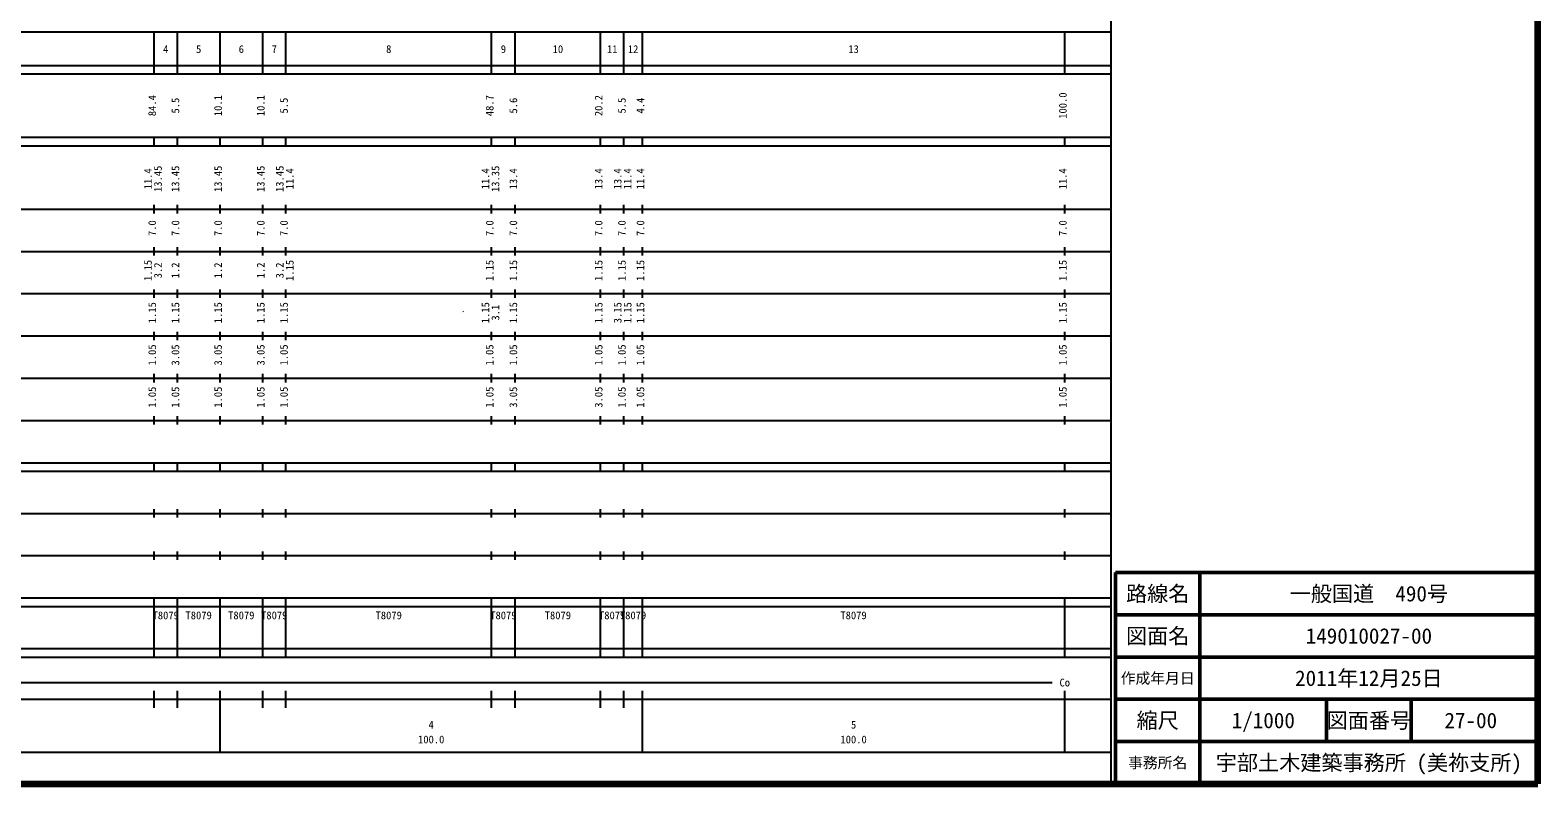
# Model space of a CAD drawing. Units: millimetres, scale not verified. Extents: x -376220261 to 680000, y -963642628 to 380000.
# Drawn here: x 323050 to 680000, y 20000 to 198357 of the extents above; entities that cross this region are included whole.
import ezdxf
from ezdxf.enums import TextEntityAlignment as Align

# ---------------------------------------------------------------- set-up
doc = ezdxf.new("R2010")
doc.units = ezdxf.units.MM
doc.header["$LTSCALE"] = 1000
for name, color, linetype, lineweight in [('M-BGD', 7, 'Continuous', 25), ('M-TTL', 2, 'Continuous', 140), ('M-TTL-BAND', 7, 'Continuous', 25), ('M-TTL-FRAM', 2, 'Continuous', 50), ('M-TTL-LINE', 7, 'Continuous', 50)]:
    doc.layers.add(name, color=color, linetype=linetype, lineweight=lineweight)
doc.layers.add('M-TTL-TXT', color=7, linetype='Continuous')
doc.styles.add('ＭＳ ゴシック', font='')
doc.styles.get('ＭＳ ゴシック').set_extended_font_data('MS Gothic')

msp = doc.modelspace()

# ---------------------------------------------------------------- linework, layer by layer
at = {"layer": 'M-BGD'}
msp.add_line((425490, 131834), (425565, 131759), dxfattribs=at)
msp.add_line((425490, 131834), (425565, 131759), dxfattribs=at)
at = {"layer": 'M-TTL'}
for p, q in [((680000, 20000), (680000, 380000)), ((40000, 20000), (680000, 20000))]:
    msp.add_line(p, q, dxfattribs=at)
at = {"layer": 'M-TTL-BAND'}
for p, q in [((579000, 20000), (579000, 370000)), ((68000, 198000), (579000, 198000)), ((352400, 188000), (352400, 198000)), ((357900, 188000), (357900, 198000)), ((368000, 188000), (368000, 198000)), ((378100, 188000), (378100, 198000)), ((383600, 188000), (383600, 198000)), ((432300, 188000), (432300, 198000)), ((437900, 188000), (437900, 198000)), ((458100, 188000), (458100, 198000)), ((463600, 188000), (463600, 198000)), ((468000, 188000), (468000, 198000)), ((568000, 188000), (568000, 198000)), ((40000, 190000), (579000, 190000)), ((40000, 188000), (579000, 188000)), ((40000, 173000), (579000, 173000)), ((352400, 171000), (352400, 173000)), ((357900, 171000), (357900, 173000)), ((368000, 171000), (368000, 173000)), ((378100, 171000), (378100, 173000)), ((383600, 171000), (383600, 173000)), ((432300, 171000), (432300, 173000)), ((437900, 171000), (437900, 173000)), ((458100, 171000), (458100, 173000)), ((463600, 171000), (463600, 173000)), ((468000, 171000), (468000, 173000)), ((568000, 171000), (568000, 173000)), ((40000, 171000), (579000, 171000)), ((40000, 156000), (579000, 156000)), ((352400, 155000), (352400, 157000)), ((357900, 155000), (357900, 157000)), ((368000, 155000), (368000, 157000)), ((378100, 155000), (378100, 157000)), ((383600, 155000), (383600, 157000)), ((432300, 155000), (432300, 157000)), ((437900, 155000), (437900, 157000)), ((458100, 155000), (458100, 157000)), ((463600, 155000), (463600, 157000)), ((468000, 155000), (468000, 157000)), ((568000, 155000), (568000, 157000)), ((352400, 145000), (352400, 147000)), ((357900, 145000), (357900, 147000)), ((368000, 145000), (368000, 147000)), ((378100, 145000), (378100, 147000)), ((383600, 145000), (383600, 147000)), ((432300, 145000), (432300, 147000)), ((437900, 145000), (437900, 147000)), ((458100, 145000), (458100, 147000)), ((463600, 145000), (463600, 147000)), ((468000, 145000), (468000, 147000)), ((568000, 145000), (568000, 147000)), ((46000, 146000), (579000, 146000)), ((52000, 136000), (579000, 136000)), ((352400, 135000), (352400, 137000)), ((357900, 135000), (357900, 137000)), ((368000, 135000), (368000, 137000)), ((378100, 135000), (378100, 137000)), ((383600, 135000), (383600, 137000)), ((432300, 135000), (432300, 137000)), ((437900, 135000), (437900, 137000)), ((458100, 135000), (458100, 137000)), ((463600, 135000), (463600, 137000)), ((468000, 135000), (468000, 137000)), ((568000, 135000), (568000, 137000)), ((46000, 126000), (579000, 126000)), ((352400, 125000), (352400, 127000)), ((357900, 125000), (357900, 127000)), ((368000, 125000), (368000, 127000)), ((378100, 125000), (378100, 127000)), ((383600, 125000), (383600, 127000)), ((432300, 125000), (432300, 127000)), ((437900, 125000), (437900, 127000)), ((458100, 125000), (458100, 127000)), ((463600, 125000), (463600, 127000)), ((468000, 125000), (468000, 127000)), ((568000, 125000), (568000, 127000)), ((52000, 116000), (579000, 116000)), ((352400, 115000), (352400, 117000)), ((357900, 115000), (357900, 117000)), ((368000, 115000), (368000, 117000)), ((378100, 115000), (378100, 117000)), ((383600, 115000), (383600, 117000)), ((432300, 115000), (432300, 117000)), ((437900, 115000), (437900, 117000)), ((458100, 115000), (458100, 117000)), ((463600, 115000), (463600, 117000)), ((468000, 115000), (468000, 117000)), ((568000, 115000), (568000, 117000)), ((46000, 106000), (579000, 106000)), ((352400, 105000), (352400, 107000)), ((357900, 105000), (357900, 107000)), ((368000, 105000), (368000, 107000)), ((378100, 105000), (378100, 107000)), ((383600, 105000), (383600, 107000)), ((432300, 105000), (432300, 107000)), ((437900, 105000), (437900, 107000)), ((458100, 105000), (458100, 107000)), ((463600, 105000), (463600, 107000)), ((468000, 105000), (468000, 107000)), ((568000, 105000), (568000, 107000)), ((40000, 96000), (579000, 96000)), ((40000, 94000), (579000, 94000)), ((352400, 94000), (352400, 96000)), ((357900, 94000), (357900, 96000)), ((368000, 94000), (368000, 96000)), ((378100, 94000), (378100, 96000)), ((383600, 94000), (383600, 96000)), ((432300, 94000), (432300, 96000)), ((437900, 94000), (437900, 96000)), ((458100, 94000), (458100, 96000)), ((463600, 94000), (463600, 96000)), ((468000, 94000), (468000, 96000)), ((568000, 94000), (568000, 96000)), ((49000, 84000), (579000, 84000)), ((352400, 83000), (352400, 85000)), ((357900, 83000), (357900, 85000)), ((368000, 83000), (368000, 85000)), ((378100, 83000), (378100, 85000)), ((383600, 83000), (383600, 85000)), ((432300, 83000), (432300, 85000)), ((437900, 83000), (437900, 85000)), ((458100, 83000), (458100, 85000)), ((463600, 83000), (463600, 85000)), ((468000, 83000), (468000, 85000)), ((568000, 83000), (568000, 85000)), ((352400, 73000), (352400, 75000)), ((357900, 73000), (357900, 75000)), ((368000, 73000), (368000, 75000)), ((378100, 73000), (378100, 75000)), ((383600, 73000), (383600, 75000)), ((432300, 73000), (432300, 75000)), ((437900, 73000), (437900, 75000)), ((458100, 73000), (458100, 75000)), ((463600, 73000), (463600, 75000)), ((468000, 73000), (468000, 75000)), ((568000, 73000), (568000, 75000)), ((40000, 74000), (579000, 74000)), ((40000, 64000), (579000, 64000)), ((40000, 62000), (579000, 62000)), ((352400, 62000), (352400, 64000)), ((352400, 52000), (352400, 62000)), ((352400, 52000), (352400, 62000)), ((357900, 62000), (357900, 64000)), ((357900, 52000), (357900, 62000)), ((357900, 52000), (357900, 62000)), ((368000, 62000), (368000, 64000)), ((368000, 52000), (368000, 62000)), ((368000, 52000), (368000, 62000)), ((378100, 62000), (378100, 64000)), ((378100, 52000), (378100, 62000)), ((378100, 52000), (378100, 62000)), ((383600, 62000), (383600, 64000)), ((383600, 52000), (383600, 62000)), ((383600, 52000), (383600, 62000)), ((432300, 62000), (432300, 64000)), ((432300, 52000), (432300, 62000)), ((432300, 52000), (432300, 62000)), ((437900, 62000), (437900, 64000)), ((437900, 52000), (437900, 62000)), ((437900, 52000), (437900, 62000)), ((458100, 62000), (458100, 64000)), ((458100, 52000), (458100, 62000)), ((458100, 52000), (458100, 62000)), ((463600, 62000), (463600, 64000)), ((463600, 52000), (463600, 62000)), ((463600, 52000), (463600, 62000)), ((468000, 62000), (468000, 64000)), ((468000, 52000), (468000, 62000)), ((468000, 52000), (468000, 62000)), ((568000, 62000), (568000, 64000)), ((568000, 52000), (568000, 62000)), ((40000, 52000), (579000, 52000)), ((40000, 50000), (579000, 50000)), ((352400, 50000), (352400, 52000)), ((357900, 50000), (357900, 52000)), ((368000, 50000), (368000, 52000)), ((378100, 50000), (378100, 52000)), ((383600, 50000), (383600, 52000)), ((432300, 50000), (432300, 52000)), ((437900, 50000), (437900, 52000)), ((458100, 50000), (458100, 52000)), ((463600, 50000), (463600, 52000)), ((468000, 50000), (468000, 52000)), ((568000, 50000), (568000, 52000)), ((71000, 44000), (565000, 44000)), ((40000, 40000), (579000, 40000)), ((352400, 38000), (352400, 42000)), ((357900, 38000), (357900, 42000)), ((368000, 27500), (368000, 42000)), ((378100, 38000), (378100, 42000)), ((383600, 38000), (383600, 42000)), ((432300, 38000), (432300, 42000)), ((437900, 38000), (437900, 42000)), ((458100, 38000), (458100, 42000)), ((463600, 38000), (463600, 42000)), ((468000, 27500), (468000, 42000)), ((568000, 27500), (568000, 42000)), ((68000, 27500), (579000, 27500))]:
    msp.add_line(p, q, dxfattribs=at)
at = {"layer": 'M-TTL-FRAM'}
for p, q in [((680000, 70000), (580000, 70000)), ((580000, 70000), (580000, 20000))]:
    msp.add_line(p, q, dxfattribs=at)
at = {"layer": 'M-TTL-LINE'}
for p, q in [((600000, 70000), (600000, 20000)), ((680000, 60000), (580000, 60000)), ((680000, 50000), (580000, 50000)), ((680000, 40000), (580000, 40000)), ((630000, 40000), (630000, 30000)), ((650000, 40000), (650000, 30000)), ((680000, 30000), (580000, 30000))]:
    msp.add_line(p, q, dxfattribs=at)

# ---------------------------------------------------------------- texts
at = {"layer": 'M-TTL-BAND', "style": 'ＭＳ ゴシック'}
for s, p in [('4', (355150, 192405)), ('5', (362950, 192405)), ('6', (373050, 192405)), ('7', (380850, 192405)), ('8', (407950, 192405)), ('9', (435100, 192405)), ('10', (448000, 192405)), ('11', (460850, 192405)), ('12', (465800, 192405)), ('13', (518000, 192405)), ('Co', (568000, 42500)), ('4', (418000, 32523)), ('5', (518000, 32523)), ('100.0', (418000, 29033)), ('100.0', (518000, 29033))]:
    msp.add_text(s, height=1833, dxfattribs=at).set_placement(p, align=Align.BOTTOM_CENTER)
for s, p in [('84.4', (353400, 180500)), ('5.5', (358900, 180500)), ('10.1', (369000, 180500)), ('10.1', (379100, 180500)), ('5.5', (384600, 180500)), ('48.7', (433300, 180500)), ('5.6', (438900, 180500)), ('20.2', (459100, 180500)), ('5.5', (464600, 180500)), ('4.4', (469000, 180500)), ('100.0', (569000, 180500)), ('11.4', (352400, 163174)), ('13.45', (354770, 163174)), ('13.45', (358900, 163174)), ('13.45', (369000, 163174)), ('13.45', (379100, 163174)), ('13.45', (383600, 163174)), ('11.4', (385970, 163174)), ('11.4', (432300, 163174)), ('13.35', (434670, 163174)), ('13.4', (438900, 163174)), ('13.4', (459100, 163174)), ('13.4', (463600, 163174)), ('11.4', (465970, 163174)), ('11.4', (469000, 163174)), ('11.4', (569000, 163174)), ('7.0', (353400, 151500)), ('7.0', (358900, 151500)), ('7.0', (369000, 151500)), ('7.0', (379100, 151500)), ('7.0', (384600, 151500)), ('7.0', (433300, 151500)), ('7.0', (438900, 151500)), ('7.0', (459100, 151500)), ('7.0', (464600, 151500)), ('7.0', (469000, 151500)), ('7.0', (569000, 151500)), ('1.15', (352400, 141500)), ('3.2', (354770, 141500)), ('1.2', (358900, 141500)), ('1.2', (369000, 141500)), ('1.2', (379100, 141500)), ('3.2', (383600, 141500)), ('1.15', (385970, 141500)), ('1.15', (433300, 141500)), ('1.15', (438900, 141500)), ('1.15', (459100, 141500)), ('1.15', (464600, 141500)), ('1.15', (469000, 141500)), ('1.15', (569000, 141500)), ('1.15', (353400, 131500)), ('1.15', (358900, 131500)), ('1.15', (369000, 131500)), ('1.15', (379100, 131500)), ('1.15', (384600, 131500)), ('1.15', (432300, 131500)), ('3.1', (434670, 131500)), ('1.15', (438900, 131500)), ('1.15', (459100, 131500)), ('3.15', (463600, 131500)), ('1.15', (465970, 131500)), ('1.15', (469000, 131500)), ('1.15', (569000, 131500)), ('1.05', (353400, 121500)), ('3.05', (358900, 121500)), ('3.05', (369000, 121500)), ('3.05', (379100, 121500)), ('1.05', (384600, 121500)), ('1.05', (433300, 121500)), ('1.05', (438900, 121500)), ('1.05', (459100, 121500)), ('1.05', (464600, 121500)), ('1.05', (469000, 121500)), ('1.05', (569000, 121500)), ('1.05', (353400, 111500)), ('1.05', (358900, 111500)), ('1.05', (369000, 111500)), ('1.05', (379100, 111500)), ('1.05', (384600, 111500)), ('1.05', (433300, 111500)), ('3.05', (438900, 111500)), ('3.05', (459100, 111500)), ('1.05', (464600, 111500)), ('1.05', (469000, 111500)), ('1.05', (569000, 111500))]:
    msp.add_text(s, height=1833, rotation=90, dxfattribs=at).set_placement(p, align=Align.BOTTOM_CENTER)
for p in [(352025, 58405), (359825, 58405), (369925, 58405), (377725, 58405), (404825, 58405), (431975, 58405), (444875, 58405), (457725, 58405), (462675, 58405), (514875, 58405)]:
    msp.add_text('T8079', height=1833, dxfattribs=at).set_placement(p, align=Align.BOTTOM_LEFT)
at = {"layer": 'M-TTL-TXT', "style": 'ＭＳ ゴシック'}
for s, height, p in [('路線名', 3666, (590000, 65000)), ('路線名', 3666, (590000, 65000)), ('一般国道\u3000490号', 3666, (640000, 65000)), ('図面名', 3666, (590000, 55000)), ('図面名', 3666, (590000, 55000)), ('149010027-00', 3666, (640000, 55000)), ('作成年月日', 2566, (590000, 45000)), ('作成年月日', 2566, (590000, 45000)), ('2011年12月25日', 3666, (640000, 45000)), ('縮尺', 3666, (590000, 35000)), ('縮尺', 3666, (590000, 35000)), ('1/1000', 3666, (615000, 35000)), ('図面番号', 3666, (640000, 35000)), ('図面番号', 3666, (640000, 35000)), ('27-00', 3666, (664125, 35000)), ('事務所名', 2566, (590000, 25000)), ('事務所名', 2566, (590000, 25000)), ('宇部土木建築事務所 (美祢支所)', 3666, (640000, 25000))]:
    msp.add_text(s, height=height, dxfattribs=at).set_placement(p, align=Align.MIDDLE_CENTER)

doc.saveas('drawing.dxf')
